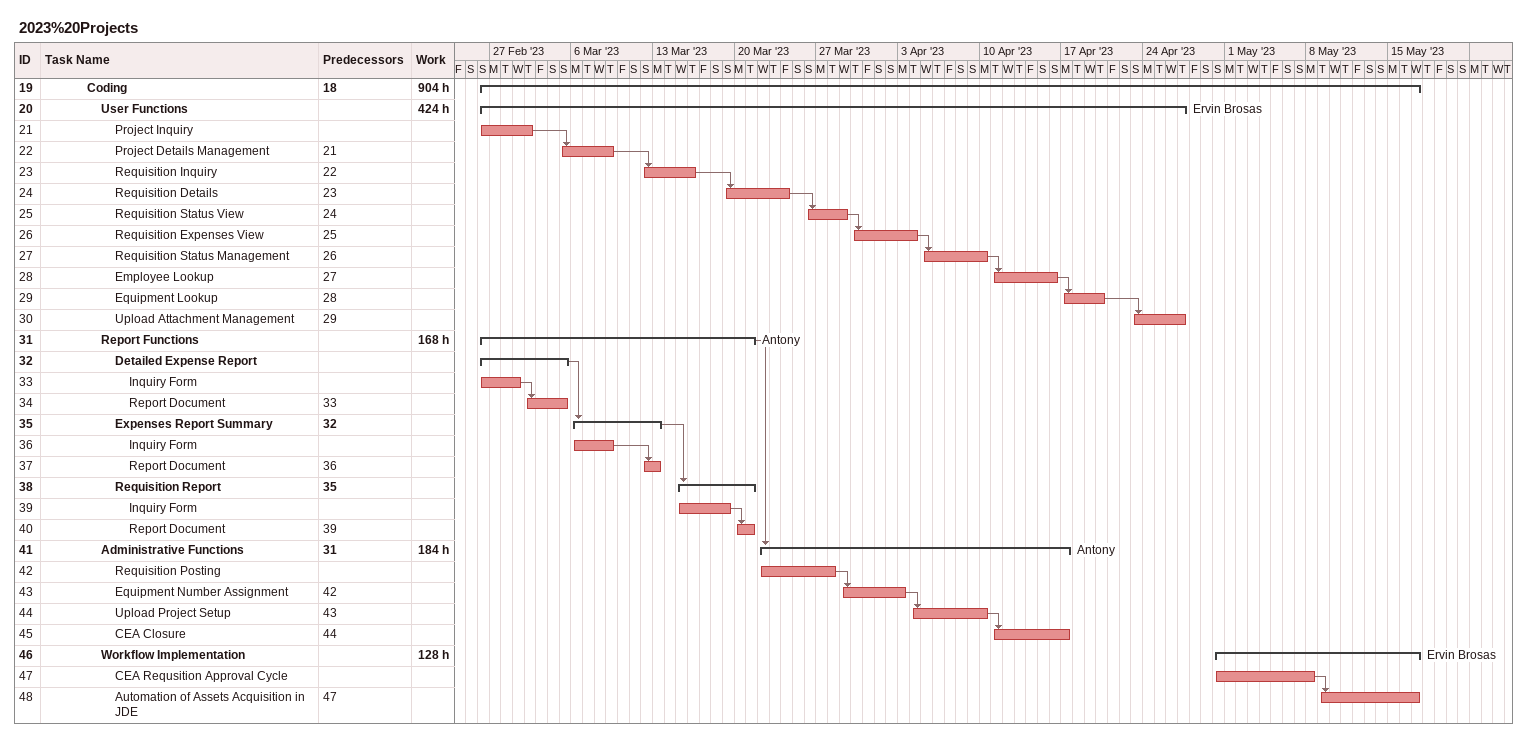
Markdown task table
2023%20Projects

| ID | Level | Task | Start | Finish | Predecessors | Resources | Work (h) |
|---|---|---|---|---|---|---|---|
| 19 | 4 | **Coding** | 2023-02-26 | 2023-05-17 | 18 |  | 904 |
| 20 | 5 | **User Functions** | 2023-02-26 | 2023-04-27 |  | Ervin Brosas | 424 |
| 21 | 6 | Project Inquiry | 2023-02-26 | 2023-03-02 |  |  |  |
| 22 | 6 | Project Details Management | 2023-03-05 | 2023-03-09 | 21 |  |  |
| 23 | 6 | Requisition Inquiry | 2023-03-12 | 2023-03-16 | 22 |  |  |
| 24 | 6 | Requisition Details | 2023-03-19 | 2023-03-24 | 23 |  |  |
| 25 | 6 | Requisition Status View | 2023-03-26 | 2023-03-29 | 24 |  |  |
| 26 | 6 | Requisition Expenses View | 2023-03-30 | 2023-04-04 | 25 |  |  |
| 27 | 6 | Requisition Status Management | 2023-04-05 | 2023-04-10 | 26 |  |  |
| 28 | 6 | Employee Lookup | 2023-04-11 | 2023-04-16 | 27 |  |  |
| 29 | 6 | Equipment Lookup | 2023-04-17 | 2023-04-20 | 28 |  |  |
| 30 | 6 | Upload Attachment Management | 2023-04-23 | 2023-04-27 | 29 |  |  |
| 31 | 5 | **Report Functions** | 2023-02-26 | 2023-03-21 |  | Antony | 168 |
| 32 | 6 | **Detailed Expense Report** | 2023-02-26 | 2023-03-05 |  |  |  |
| 33 | 7 | Inquiry Form | 2023-02-26 | 2023-03-01 |  |  |  |
| 34 | 7 | Report Document | 2023-03-02 | 2023-03-05 | 33 |  |  |
| 35 | 6 | **Expenses Report Summary** | 2023-03-06 | 2023-03-13 | 32 |  |  |
| 36 | 7 | Inquiry Form | 2023-03-06 | 2023-03-09 |  |  |  |
| 37 | 7 | Report Document | 2023-03-12 | 2023-03-13 | 36 |  |  |
| 38 | 6 | **Requisition Report** | 2023-03-15 | 2023-03-21 | 35 |  |  |
| 39 | 7 | Inquiry Form | 2023-03-15 | 2023-03-19 |  |  |  |
| 40 | 7 | Report Document | 2023-03-20 | 2023-03-21 | 39 |  |  |
| 41 | 5 | **Administrative Functions** | 2023-03-22 | 2023-04-17 | 31 | Antony | 184 |
| 42 | 6 | Requisition Posting | 2023-03-22 | 2023-03-28 |  |  |  |
| 43 | 6 | Equipment Number Assignment | 2023-03-29 | 2023-04-03 | 42 |  |  |
| 44 | 6 | Upload Project Setup | 2023-04-04 | 2023-04-10 | 43 |  |  |
| 45 | 6 | CEA Closure | 2023-04-11 | 2023-04-17 | 44 |  |  |
| 46 | 5 | **Workflow Implementation** | 2023-04-30 | 2023-05-17 |  | Ervin Brosas | 128 |
| 47 | 6 | CEA Requsition Approval Cycle | 2023-04-30 | 2023-05-08 |  |  |  |
| 48 | 6 | Automation of Assets Acquisition in JDE | 2023-05-09 | 2023-05-17 | 47 |  |  |
